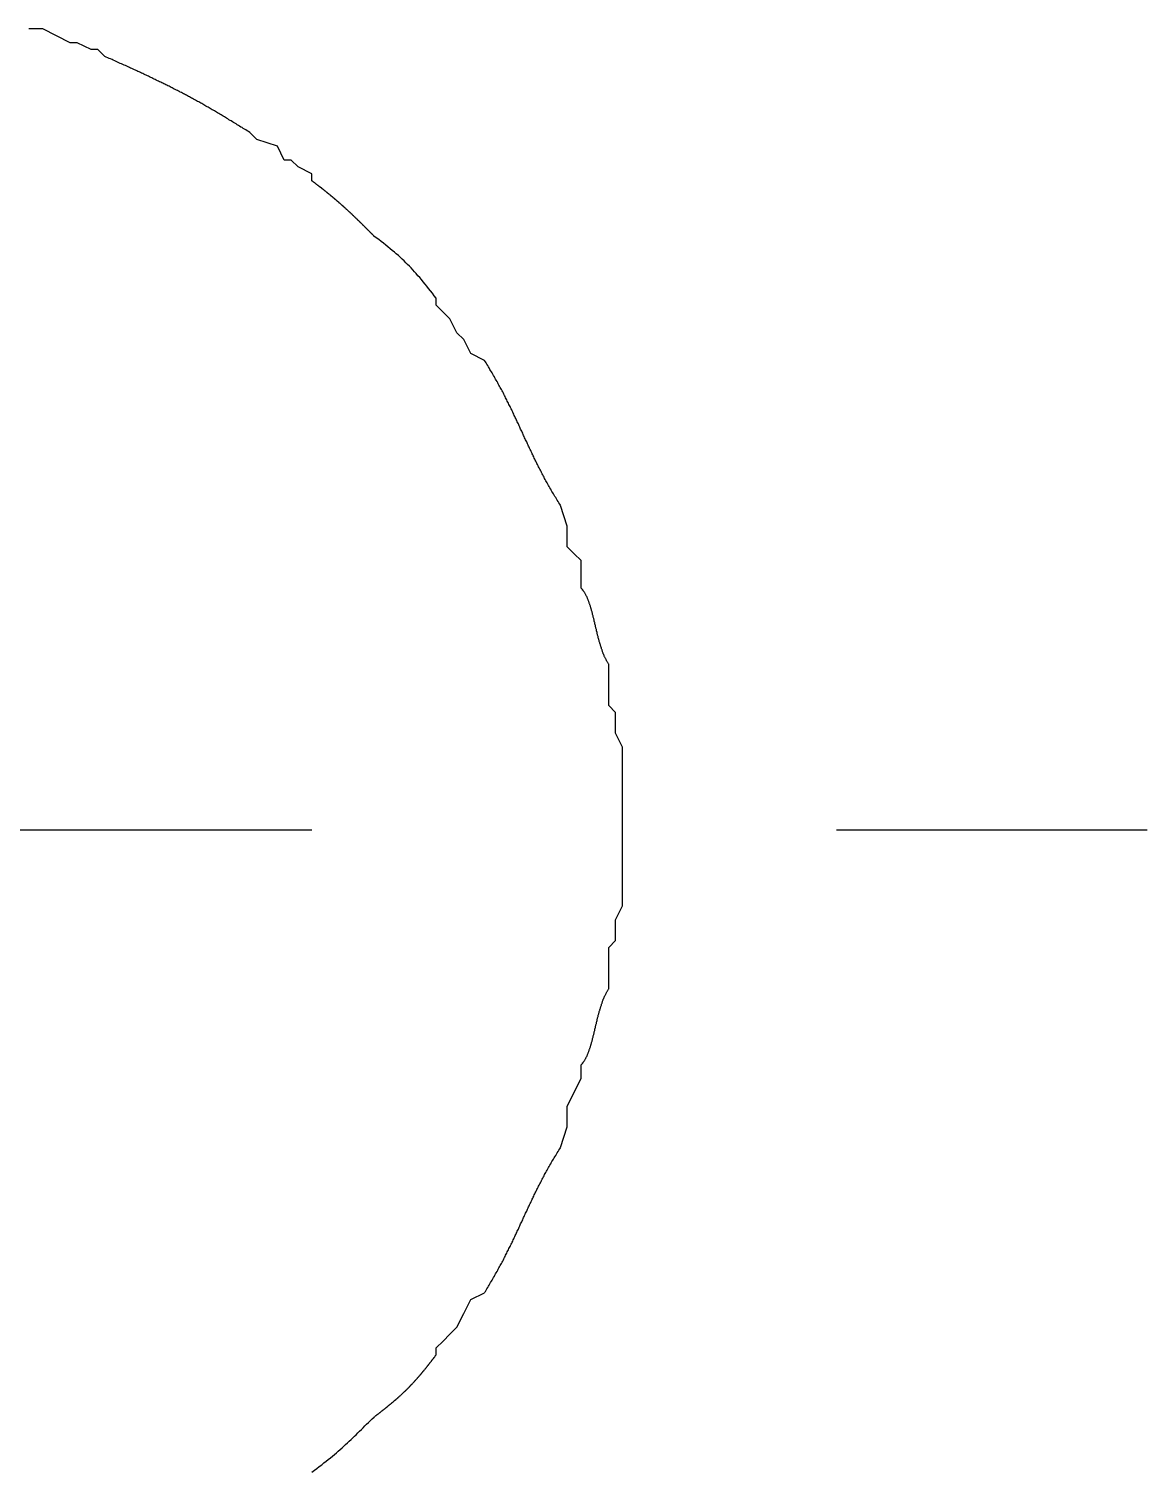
# Model space of a CAD drawing. Extents: x 36 to 568, y 6 to 800.
# Drawn here: x 322.79 to 328.15, y 577.08 to 583.99 of the extents above; entities that cross this region are included whole.
import ezdxf

# ---------------------------------------------------------------- set-up
doc = ezdxf.new("R2010")
doc.units = 0
doc.layers.get('0').update_dxf_attribs({"linetype": 'CONTINUOUS'})

msp = doc.modelspace()

# ---------------------------------------------------------------- linework, layer by layer
at = {"color": 7, "linetype": 'CONTINUOUS'}
for p, q in [((321.6346, 580.153), (324.1486, 580.153)), ((326.6627, 580.153), (328.1513, 580.153))]:
    msp.add_line(p, q, dxfattribs=at)
for points in [[(323.1562, 583.8579), (323.1232, 583.891), (323.0901, 583.891), (323.0239, 583.924), (322.9908, 583.924), (322.9247, 583.9571), (322.8585, 583.9902), (322.7924, 583.9902)], [(324.1486, 583.2625), (324.1486, 583.2955), (324.0825, 583.3286), (324.0494, 583.3617), (324.0163, 583.3617), (323.9832, 583.4279), (323.884, 583.4609), (323.8509, 583.494)], [(324.9756, 582.4024), (324.9095, 582.4355), (324.8764, 582.5016), (324.8433, 582.5347), (324.8102, 582.6009), (324.7772, 582.6339), (324.7441, 582.667), (324.7441, 582.7001)], [(325.4387, 581.3107), (325.4387, 581.3769), (325.4387, 581.4431), (325.4057, 581.4761), (325.3726, 581.5092), (325.3726, 581.5423), (325.3726, 581.6085), (325.3395, 581.7077)], [(325.5711, 579.3921), (325.5711, 579.4252), (325.5711, 579.4914), (325.5711, 579.5906), (325.6041, 579.6237), (325.6041, 579.7229), (325.6372, 579.7891), (325.6372, 580.1199), (325.6372, 580.186), (325.6372, 580.2191), (325.6372, 580.5499), (325.6041, 580.6161), (325.6041, 580.7153), (325.5711, 580.7484), (325.5711, 580.8476), (325.5711, 580.9138), (325.5711, 580.9469)], [(325.3395, 578.6313), (325.3726, 578.7305), (325.3726, 578.7967), (325.3726, 578.8298), (325.4387, 578.9621), (325.4387, 579.0282)], [(324.7441, 577.6389), (324.7441, 577.672), (324.7772, 577.7051), (324.8102, 577.7381), (324.8433, 577.7712), (324.8764, 577.8374), (324.9095, 577.9035), (324.9756, 577.9366)]]:
    msp.add_lwpolyline(points, dxfattribs=at)
at = {"color": 7}
for points in [[(323.851, 583.494, 0), (323.845, 583.498, 0), (323.839, 583.502, 0), (323.832, 583.506, 0), (323.826, 583.509, 0), (323.82, 583.513, 0), (323.814, 583.517, 0), (323.808, 583.52, 0), (323.802, 583.524, 0), (323.797, 583.528, 0), (323.791, 583.531, 0), (323.785, 583.535, 0), (323.779, 583.538, 0), (323.773, 583.542, 0), (323.768, 583.545, 0), (323.762, 583.549, 0), (323.757, 583.552, 0), (323.751, 583.555, 0), (323.746, 583.559, 0), (323.74, 583.562, 0), (323.735, 583.565, 0), (323.729, 583.569, 0), (323.724, 583.572, 0), (323.718, 583.575, 0), (323.713, 583.578, 0), (323.708, 583.581, 0), (323.702, 583.585, 0), (323.697, 583.588, 0), (323.692, 583.591, 0), (323.687, 583.594, 0), (323.682, 583.597, 0), (323.676, 583.6, 0), (323.671, 583.603, 0), (323.666, 583.606, 0), (323.661, 583.609, 0), (323.656, 583.612, 0), (323.651, 583.615, 0), (323.646, 583.617, 0), (323.641, 583.62, 0), (323.636, 583.623, 0), (323.631, 583.626, 0), (323.626, 583.629, 0), (323.621, 583.632, 0), (323.616, 583.634, 0), (323.611, 583.637, 0), (323.606, 583.64, 0), (323.601, 583.643, 0), (323.596, 583.645, 0), (323.591, 583.648, 0), (323.587, 583.651, 0), (323.582, 583.653, 0), (323.577, 583.656, 0), (323.572, 583.659, 0), (323.567, 583.661, 0), (323.562, 583.664, 0), (323.557, 583.666, 0), (323.553, 583.669, 0), (323.548, 583.672, 0), (323.543, 583.674, 0), (323.538, 583.677, 0), (323.533, 583.679, 0), (323.528, 583.682, 0), (323.523, 583.685, 0), (323.518, 583.687, 0), (323.514, 583.69, 0), (323.509, 583.692, 0), (323.504, 583.695, 0), (323.499, 583.697, 0), (323.494, 583.7, 0), (323.489, 583.702, 0), (323.484, 583.705, 0), (323.479, 583.707, 0), (323.474, 583.71, 0), (323.469, 583.712, 0), (323.464, 583.715, 0), (323.459, 583.717, 0), (323.454, 583.72, 0), (323.449, 583.722, 0), (323.444, 583.725, 0), (323.439, 583.727, 0), (323.434, 583.73, 0), (323.429, 583.732, 0), (323.424, 583.735, 0), (323.419, 583.737, 0), (323.413, 583.74, 0), (323.408, 583.742, 0), (323.403, 583.745, 0), (323.398, 583.747, 0), (323.392, 583.75, 0), (323.387, 583.752, 0), (323.382, 583.755, 0), (323.376, 583.758, 0), (323.371, 583.76, 0), (323.366, 583.763, 0), (323.36, 583.765, 0), (323.355, 583.768, 0), (323.349, 583.77, 0), (323.343, 583.773, 0), (323.338, 583.776, 0), (323.332, 583.778, 0), (323.327, 583.781, 0), (323.321, 583.784, 0), (323.315, 583.786, 0), (323.309, 583.789, 0), (323.303, 583.792, 0), (323.298, 583.794, 0), (323.292, 583.797, 0), (323.286, 583.8, 0), (323.28, 583.802, 0), (323.274, 583.805, 0), (323.268, 583.808, 0), (323.261, 583.811, 0), (323.255, 583.814, 0), (323.249, 583.816, 0), (323.243, 583.819, 0), (323.236, 583.822, 0), (323.23, 583.825, 0), (323.224, 583.828, 0), (323.217, 583.831, 0), (323.211, 583.834, 0), (323.204, 583.837, 0), (323.197, 583.84, 0), (323.191, 583.843, 0), (323.184, 583.846, 0), (323.177, 583.849, 0), (323.17, 583.852, 0), (323.163, 583.855, 0), (323.156, 583.858, 0)], [(324.744, 582.7, 0), (324.735, 582.712, 0), (324.726, 582.724, 0), (324.717, 582.736, 0), (324.708, 582.747, 0), (324.699, 582.758, 0), (324.691, 582.768, 0), (324.682, 582.779, 0), (324.674, 582.789, 0), (324.666, 582.799, 0), (324.657, 582.808, 0), (324.649, 582.818, 0), (324.641, 582.827, 0), (324.632, 582.836, 0), (324.624, 582.845, 0), (324.616, 582.853, 0), (324.607, 582.862, 0), (324.598, 582.87, 0), (324.59, 582.879, 0), (324.581, 582.887, 0), (324.572, 582.896, 0), (324.563, 582.904, 0), (324.553, 582.912, 0), (324.544, 582.92, 0), (324.534, 582.929, 0), (324.524, 582.937, 0), (324.513, 582.946, 0), (324.503, 582.954, 0), (324.492, 582.963, 0), (324.481, 582.972, 0), (324.469, 582.981, 0), (324.457, 582.99, 0), (324.446, 582.998, 0), (324.445, 582.999, 0), (324.444, 583.001, 0), (324.442, 583.002, 0), (324.441, 583.003, 0), (324.44, 583.005, 0), (324.438, 583.006, 0), (324.437, 583.007, 0), (324.436, 583.009, 0), (324.434, 583.01, 0), (324.433, 583.011, 0), (324.432, 583.012, 0), (324.43, 583.014, 0), (324.429, 583.015, 0), (324.428, 583.016, 0), (324.427, 583.018, 0), (324.425, 583.019, 0), (324.424, 583.02, 0), (324.423, 583.021, 0), (324.422, 583.023, 0), (324.42, 583.024, 0), (324.419, 583.025, 0), (324.418, 583.026, 0), (324.416, 583.028, 0), (324.415, 583.029, 0), (324.414, 583.03, 0), (324.413, 583.031, 0), (324.411, 583.033, 0), (324.41, 583.034, 0), (324.409, 583.035, 0), (324.408, 583.036, 0), (324.406, 583.038, 0), (324.405, 583.039, 0), (324.404, 583.04, 0), (324.403, 583.041, 0), (324.402, 583.042, 0), (324.4, 583.044, 0), (324.399, 583.045, 0), (324.398, 583.046, 0), (324.397, 583.047, 0), (324.395, 583.049, 0), (324.394, 583.05, 0), (324.393, 583.051, 0), (324.392, 583.052, 0), (324.391, 583.053, 0), (324.389, 583.055, 0), (324.388, 583.056, 0), (324.387, 583.057, 0), (324.386, 583.058, 0), (324.385, 583.059, 0), (324.383, 583.06, 0), (324.382, 583.062, 0), (324.381, 583.063, 0), (324.38, 583.064, 0), (324.379, 583.065, 0), (324.377, 583.066, 0), (324.376, 583.067, 0), (324.375, 583.069, 0), (324.374, 583.07, 0), (324.373, 583.071, 0), (324.371, 583.072, 0), (324.37, 583.073, 0), (324.369, 583.074, 0), (324.368, 583.076, 0), (324.367, 583.077, 0), (324.365, 583.078, 0), (324.364, 583.079, 0), (324.363, 583.08, 0), (324.362, 583.081, 0), (324.361, 583.082, 0), (324.36, 583.084, 0), (324.358, 583.085, 0), (324.357, 583.086, 0), (324.356, 583.087, 0), (324.355, 583.088, 0), (324.354, 583.089, 0), (324.352, 583.09, 0), (324.351, 583.092, 0), (324.35, 583.093, 0), (324.349, 583.094, 0), (324.348, 583.095, 0), (324.346, 583.096, 0), (324.345, 583.097, 0), (324.344, 583.098, 0), (324.343, 583.1, 0), (324.342, 583.101, 0), (324.341, 583.102, 0), (324.339, 583.103, 0), (324.338, 583.104, 0), (324.337, 583.105, 0), (324.336, 583.106, 0), (324.335, 583.107, 0), (324.333, 583.108, 0), (324.332, 583.11, 0), (324.331, 583.111, 0), (324.33, 583.112, 0), (324.329, 583.113, 0), (324.327, 583.114, 0), (324.326, 583.115, 0), (324.325, 583.116, 0), (324.324, 583.117, 0), (324.323, 583.119, 0), (324.321, 583.12, 0), (324.32, 583.121, 0), (324.319, 583.122, 0), (324.318, 583.123, 0), (324.317, 583.124, 0), (324.315, 583.125, 0), (324.314, 583.126, 0), (324.313, 583.127, 0), (324.312, 583.129, 0), (324.31, 583.13, 0), (324.309, 583.131, 0), (324.308, 583.132, 0), (324.307, 583.133, 0), (324.306, 583.134, 0), (324.304, 583.135, 0), (324.303, 583.136, 0), (324.302, 583.137, 0), (324.301, 583.139, 0), (324.299, 583.14, 0), (324.298, 583.141, 0), (324.297, 583.142, 0), (324.296, 583.143, 0), (324.294, 583.144, 0), (324.293, 583.145, 0), (324.292, 583.146, 0), (324.291, 583.147, 0), (324.289, 583.149, 0), (324.288, 583.15, 0), (324.287, 583.151, 0), (324.286, 583.152, 0), (324.284, 583.153, 0), (324.283, 583.154, 0), (324.282, 583.155, 0), (324.28, 583.156, 0), (324.279, 583.158, 0), (324.278, 583.159, 0), (324.277, 583.16, 0), (324.275, 583.161, 0), (324.274, 583.162, 0), (324.273, 583.163, 0), (324.271, 583.164, 0), (324.27, 583.165, 0), (324.269, 583.167, 0), (324.267, 583.168, 0), (324.266, 583.169, 0), (324.265, 583.17, 0), (324.263, 583.171, 0), (324.262, 583.172, 0), (324.261, 583.173, 0), (324.259, 583.174, 0), (324.258, 583.176, 0), (324.257, 583.177, 0), (324.255, 583.178, 0), (324.254, 583.179, 0), (324.253, 583.18, 0), (324.251, 583.181, 0), (324.25, 583.183, 0), (324.249, 583.184, 0), (324.247, 583.185, 0), (324.246, 583.186, 0), (324.244, 583.187, 0), (324.243, 583.188, 0), (324.242, 583.189, 0), (324.24, 583.191, 0), (324.239, 583.192, 0), (324.237, 583.193, 0), (324.236, 583.194, 0), (324.234, 583.195, 0), (324.233, 583.196, 0), (324.232, 583.198, 0), (324.23, 583.199, 0), (324.229, 583.2, 0), (324.227, 583.201, 0), (324.226, 583.202, 0), (324.224, 583.204, 0), (324.223, 583.205, 0), (324.221, 583.206, 0), (324.22, 583.207, 0), (324.218, 583.208, 0), (324.217, 583.209, 0), (324.215, 583.211, 0), (324.214, 583.212, 0), (324.212, 583.213, 0), (324.211, 583.214, 0), (324.209, 583.216, 0), (324.208, 583.217, 0), (324.206, 583.218, 0), (324.205, 583.219, 0), (324.203, 583.22, 0), (324.202, 583.222, 0), (324.2, 583.223, 0), (324.199, 583.224, 0), (324.197, 583.225, 0), (324.196, 583.227, 0), (324.194, 583.228, 0), (324.192, 583.229, 0), (324.191, 583.23, 0), (324.189, 583.231, 0), (324.188, 583.233, 0), (324.186, 583.234, 0), (324.184, 583.235, 0), (324.183, 583.237, 0), (324.181, 583.238, 0), (324.179, 583.239, 0), (324.178, 583.24, 0), (324.176, 583.242, 0), (324.174, 583.243, 0), (324.173, 583.244, 0), (324.171, 583.245, 0), (324.169, 583.247, 0), (324.168, 583.248, 0), (324.166, 583.249, 0), (324.164, 583.251, 0), (324.163, 583.252, 0), (324.161, 583.253, 0), (324.159, 583.255, 0), (324.157, 583.256, 0), (324.156, 583.257, 0), (324.154, 583.258, 0), (324.152, 583.26, 0), (324.15, 583.261, 0), (324.149, 583.262, 0)], [(325.34, 581.708, 0), (325.336, 581.714, 0), (325.332, 581.72, 0), (325.328, 581.726, 0), (325.324, 581.732, 0), (325.321, 581.739, 0), (325.317, 581.745, 0), (325.313, 581.751, 0), (325.31, 581.757, 0), (325.306, 581.763, 0), (325.303, 581.768, 0), (325.299, 581.774, 0), (325.296, 581.78, 0), (325.293, 581.786, 0), (325.289, 581.792, 0), (325.286, 581.798, 0), (325.283, 581.803, 0), (325.28, 581.809, 0), (325.276, 581.815, 0), (325.273, 581.82, 0), (325.27, 581.826, 0), (325.267, 581.832, 0), (325.264, 581.837, 0), (325.261, 581.843, 0), (325.258, 581.848, 0), (325.255, 581.854, 0), (325.252, 581.859, 0), (325.249, 581.865, 0), (325.247, 581.87, 0), (325.244, 581.876, 0), (325.241, 581.881, 0), (325.238, 581.887, 0), (325.235, 581.892, 0), (325.233, 581.897, 0), (325.23, 581.903, 0), (325.227, 581.908, 0), (325.225, 581.913, 0), (325.222, 581.919, 0), (325.219, 581.924, 0), (325.217, 581.929, 0), (325.214, 581.934, 0), (325.212, 581.94, 0), (325.209, 581.945, 0), (325.207, 581.95, 0), (325.204, 581.955, 0), (325.202, 581.96, 0), (325.199, 581.966, 0), (325.197, 581.971, 0), (325.194, 581.976, 0), (325.192, 581.981, 0), (325.19, 581.986, 0), (325.187, 581.991, 0), (325.185, 581.996, 0), (325.182, 582.002, 0), (325.18, 582.007, 0), (325.178, 582.012, 0), (325.175, 582.017, 0), (325.173, 582.022, 0), (325.17, 582.027, 0), (325.168, 582.032, 0), (325.166, 582.037, 0), (325.163, 582.042, 0), (325.161, 582.047, 0), (325.159, 582.053, 0), (325.156, 582.058, 0), (325.154, 582.063, 0), (325.152, 582.068, 0), (325.149, 582.073, 0), (325.147, 582.078, 0), (325.145, 582.083, 0), (325.142, 582.088, 0), (325.14, 582.093, 0), (325.138, 582.098, 0), (325.135, 582.103, 0), (325.133, 582.108, 0), (325.13, 582.114, 0), (325.128, 582.119, 0), (325.126, 582.124, 0), (325.123, 582.129, 0), (325.121, 582.134, 0), (325.118, 582.139, 0), (325.116, 582.144, 0), (325.113, 582.15, 0), (325.111, 582.155, 0), (325.108, 582.16, 0), (325.106, 582.165, 0), (325.103, 582.17, 0), (325.101, 582.176, 0), (325.098, 582.181, 0), (325.096, 582.186, 0), (325.093, 582.191, 0), (325.09, 582.197, 0), (325.088, 582.202, 0), (325.085, 582.207, 0), (325.082, 582.213, 0), (325.08, 582.218, 0), (325.077, 582.223, 0), (325.074, 582.229, 0), (325.071, 582.234, 0), (325.069, 582.24, 0), (325.066, 582.245, 0), (325.063, 582.251, 0), (325.06, 582.256, 0), (325.057, 582.262, 0), (325.054, 582.267, 0), (325.051, 582.273, 0), (325.048, 582.278, 0), (325.045, 582.284, 0), (325.042, 582.29, 0), (325.039, 582.295, 0), (325.036, 582.301, 0), (325.032, 582.307, 0), (325.029, 582.312, 0), (325.026, 582.318, 0), (325.023, 582.324, 0), (325.019, 582.33, 0), (325.016, 582.336, 0), (325.012, 582.342, 0), (325.009, 582.348, 0), (325.005, 582.354, 0), (325.002, 582.359, 0), (324.998, 582.366, 0), (324.995, 582.372, 0), (324.991, 582.378, 0), (324.987, 582.384, 0), (324.983, 582.39, 0), (324.98, 582.396, 0), (324.976, 582.402, 0)], [(325.571, 580.947, 0), (325.57, 580.949, 0), (325.568, 580.952, 0), (325.566, 580.954, 0), (325.565, 580.957, 0), (325.564, 580.959, 0), (325.562, 580.962, 0), (325.561, 580.964, 0), (325.559, 580.967, 0), (325.558, 580.969, 0), (325.557, 580.972, 0), (325.555, 580.975, 0), (325.554, 580.977, 0), (325.553, 580.98, 0), (325.551, 580.983, 0), (325.55, 580.986, 0), (325.549, 580.989, 0), (325.548, 580.992, 0), (325.547, 580.994, 0), (325.545, 580.997, 0), (325.544, 581, 0), (325.543, 581.003, 0), (325.542, 581.006, 0), (325.541, 581.009, 0), (325.54, 581.012, 0), (325.539, 581.015, 0), (325.538, 581.018, 0), (325.537, 581.021, 0), (325.536, 581.024, 0), (325.535, 581.028, 0), (325.534, 581.031, 0), (325.533, 581.034, 0), (325.532, 581.037, 0), (325.531, 581.04, 0), (325.53, 581.043, 0), (325.529, 581.047, 0), (325.528, 581.05, 0), (325.527, 581.053, 0), (325.526, 581.056, 0), (325.525, 581.06, 0), (325.524, 581.063, 0), (325.523, 581.066, 0), (325.522, 581.07, 0), (325.521, 581.073, 0), (325.521, 581.076, 0), (325.52, 581.079, 0), (325.519, 581.083, 0), (325.518, 581.086, 0), (325.517, 581.089, 0), (325.516, 581.093, 0), (325.516, 581.096, 0), (325.515, 581.099, 0), (325.514, 581.103, 0), (325.513, 581.106, 0), (325.512, 581.109, 0), (325.512, 581.113, 0), (325.511, 581.116, 0), (325.51, 581.12, 0), (325.509, 581.123, 0), (325.508, 581.126, 0), (325.508, 581.13, 0), (325.507, 581.133, 0), (325.506, 581.136, 0), (325.505, 581.14, 0), (325.505, 581.143, 0), (325.504, 581.146, 0), (325.503, 581.149, 0), (325.502, 581.153, 0), (325.501, 581.156, 0), (325.501, 581.159, 0), (325.5, 581.163, 0), (325.499, 581.166, 0), (325.498, 581.169, 0), (325.497, 581.172, 0), (325.497, 581.176, 0), (325.496, 581.179, 0), (325.495, 581.182, 0), (325.494, 581.185, 0), (325.493, 581.188, 0), (325.493, 581.192, 0), (325.492, 581.195, 0), (325.491, 581.198, 0), (325.49, 581.201, 0), (325.489, 581.204, 0), (325.488, 581.207, 0), (325.487, 581.21, 0), (325.487, 581.213, 0), (325.486, 581.216, 0), (325.485, 581.219, 0), (325.484, 581.222, 0), (325.483, 581.225, 0), (325.482, 581.228, 0), (325.481, 581.231, 0), (325.48, 581.234, 0), (325.479, 581.236, 0), (325.478, 581.239, 0), (325.477, 581.242, 0), (325.476, 581.245, 0), (325.475, 581.247, 0), (325.474, 581.25, 0), (325.473, 581.253, 0), (325.472, 581.255, 0), (325.471, 581.258, 0), (325.47, 581.261, 0), (325.469, 581.263, 0), (325.468, 581.266, 0), (325.467, 581.268, 0), (325.466, 581.271, 0), (325.464, 581.273, 0), (325.463, 581.275, 0), (325.462, 581.278, 0), (325.461, 581.28, 0), (325.46, 581.282, 0), (325.458, 581.284, 0), (325.457, 581.287, 0), (325.456, 581.289, 0), (325.455, 581.291, 0), (325.453, 581.293, 0), (325.452, 581.295, 0), (325.45, 581.297, 0), (325.449, 581.299, 0), (325.448, 581.301, 0), (325.446, 581.302, 0), (325.445, 581.304, 0), (325.443, 581.306, 0), (325.442, 581.308, 0), (325.44, 581.309, 0), (325.439, 581.311, 0)], [(325.439, 579.028, 0), (325.44, 579.03, 0), (325.442, 579.031, 0), (325.443, 579.033, 0), (325.445, 579.035, 0), (325.446, 579.037, 0), (325.448, 579.038, 0), (325.449, 579.04, 0), (325.45, 579.042, 0), (325.452, 579.044, 0), (325.453, 579.046, 0), (325.455, 579.048, 0), (325.456, 579.05, 0), (325.457, 579.052, 0), (325.458, 579.055, 0), (325.46, 579.057, 0), (325.461, 579.059, 0), (325.462, 579.061, 0), (325.463, 579.064, 0), (325.464, 579.066, 0), (325.466, 579.068, 0), (325.467, 579.071, 0), (325.468, 579.073, 0), (325.469, 579.076, 0), (325.47, 579.078, 0), (325.471, 579.081, 0), (325.472, 579.084, 0), (325.473, 579.086, 0), (325.474, 579.089, 0), (325.475, 579.092, 0), (325.476, 579.094, 0), (325.477, 579.097, 0), (325.478, 579.1, 0), (325.479, 579.103, 0), (325.48, 579.105, 0), (325.481, 579.108, 0), (325.482, 579.111, 0), (325.483, 579.114, 0), (325.484, 579.117, 0), (325.485, 579.12, 0), (325.486, 579.123, 0), (325.487, 579.126, 0), (325.487, 579.129, 0), (325.488, 579.132, 0), (325.489, 579.135, 0), (325.49, 579.138, 0), (325.491, 579.141, 0), (325.492, 579.144, 0), (325.493, 579.147, 0), (325.493, 579.151, 0), (325.494, 579.154, 0), (325.495, 579.157, 0), (325.496, 579.16, 0), (325.497, 579.163, 0), (325.497, 579.167, 0), (325.498, 579.17, 0), (325.499, 579.173, 0), (325.5, 579.176, 0), (325.501, 579.18, 0), (325.501, 579.183, 0), (325.502, 579.186, 0), (325.503, 579.189, 0), (325.504, 579.193, 0), (325.505, 579.196, 0), (325.505, 579.199, 0), (325.506, 579.203, 0), (325.507, 579.206, 0), (325.508, 579.209, 0), (325.508, 579.213, 0), (325.509, 579.216, 0), (325.51, 579.219, 0), (325.511, 579.223, 0), (325.512, 579.226, 0), (325.512, 579.23, 0), (325.513, 579.233, 0), (325.514, 579.236, 0), (325.515, 579.24, 0), (325.516, 579.243, 0), (325.516, 579.246, 0), (325.517, 579.25, 0), (325.518, 579.253, 0), (325.519, 579.256, 0), (325.52, 579.26, 0), (325.521, 579.263, 0), (325.521, 579.266, 0), (325.522, 579.269, 0), (325.523, 579.273, 0), (325.524, 579.276, 0), (325.525, 579.279, 0), (325.526, 579.283, 0), (325.527, 579.286, 0), (325.528, 579.289, 0), (325.529, 579.292, 0), (325.53, 579.296, 0), (325.531, 579.299, 0), (325.532, 579.302, 0), (325.533, 579.305, 0), (325.534, 579.308, 0), (325.535, 579.311, 0), (325.536, 579.314, 0), (325.537, 579.318, 0), (325.538, 579.321, 0), (325.539, 579.324, 0), (325.54, 579.327, 0), (325.541, 579.33, 0), (325.542, 579.333, 0), (325.543, 579.336, 0), (325.544, 579.339, 0), (325.545, 579.342, 0), (325.547, 579.345, 0), (325.548, 579.347, 0), (325.549, 579.35, 0), (325.55, 579.353, 0), (325.551, 579.356, 0), (325.553, 579.359, 0), (325.554, 579.362, 0), (325.555, 579.364, 0), (325.557, 579.367, 0), (325.558, 579.37, 0), (325.559, 579.372, 0), (325.561, 579.375, 0), (325.562, 579.377, 0), (325.564, 579.38, 0), (325.565, 579.382, 0), (325.566, 579.385, 0), (325.568, 579.387, 0), (325.57, 579.39, 0), (325.571, 579.392, 0)], [(324.976, 577.937, 0), (324.98, 577.943, 0), (324.983, 577.949, 0), (324.987, 577.955, 0), (324.991, 577.961, 0), (324.995, 577.967, 0), (324.998, 577.973, 0), (325.002, 577.979, 0), (325.005, 577.985, 0), (325.009, 577.991, 0), (325.012, 577.997, 0), (325.016, 578.003, 0), (325.019, 578.009, 0), (325.023, 578.015, 0), (325.026, 578.021, 0), (325.029, 578.027, 0), (325.032, 578.032, 0), (325.036, 578.038, 0), (325.039, 578.044, 0), (325.042, 578.049, 0), (325.045, 578.055, 0), (325.048, 578.061, 0), (325.051, 578.066, 0), (325.054, 578.072, 0), (325.057, 578.077, 0), (325.06, 578.083, 0), (325.063, 578.088, 0), (325.066, 578.094, 0), (325.069, 578.099, 0), (325.071, 578.105, 0), (325.074, 578.11, 0), (325.077, 578.116, 0), (325.08, 578.121, 0), (325.082, 578.126, 0), (325.085, 578.132, 0), (325.088, 578.137, 0), (325.09, 578.142, 0), (325.093, 578.148, 0), (325.096, 578.153, 0), (325.098, 578.158, 0), (325.101, 578.163, 0), (325.103, 578.169, 0), (325.106, 578.174, 0), (325.108, 578.179, 0), (325.111, 578.184, 0), (325.113, 578.189, 0), (325.116, 578.195, 0), (325.118, 578.2, 0), (325.121, 578.205, 0), (325.123, 578.21, 0), (325.126, 578.215, 0), (325.128, 578.22, 0), (325.13, 578.225, 0), (325.133, 578.231, 0), (325.135, 578.236, 0), (325.138, 578.241, 0), (325.14, 578.246, 0), (325.142, 578.251, 0), (325.145, 578.256, 0), (325.147, 578.261, 0), (325.149, 578.266, 0), (325.152, 578.271, 0), (325.154, 578.276, 0), (325.156, 578.281, 0), (325.159, 578.286, 0), (325.161, 578.292, 0), (325.163, 578.297, 0), (325.166, 578.302, 0), (325.168, 578.307, 0), (325.17, 578.312, 0), (325.173, 578.317, 0), (325.175, 578.322, 0), (325.178, 578.327, 0), (325.18, 578.332, 0), (325.182, 578.337, 0), (325.185, 578.343, 0), (325.187, 578.348, 0), (325.19, 578.353, 0), (325.192, 578.358, 0), (325.194, 578.363, 0), (325.197, 578.368, 0), (325.199, 578.373, 0), (325.202, 578.379, 0), (325.204, 578.384, 0), (325.207, 578.389, 0), (325.209, 578.394, 0), (325.212, 578.399, 0), (325.214, 578.405, 0), (325.217, 578.41, 0), (325.219, 578.415, 0), (325.222, 578.42, 0), (325.225, 578.426, 0), (325.227, 578.431, 0), (325.23, 578.436, 0), (325.233, 578.442, 0), (325.235, 578.447, 0), (325.238, 578.452, 0), (325.241, 578.458, 0), (325.244, 578.463, 0), (325.247, 578.469, 0), (325.249, 578.474, 0), (325.252, 578.48, 0), (325.255, 578.485, 0), (325.258, 578.491, 0), (325.261, 578.496, 0), (325.264, 578.502, 0), (325.267, 578.507, 0), (325.27, 578.513, 0), (325.273, 578.519, 0), (325.276, 578.524, 0), (325.28, 578.53, 0), (325.283, 578.536, 0), (325.286, 578.541, 0), (325.289, 578.547, 0), (325.293, 578.553, 0), (325.296, 578.559, 0), (325.299, 578.565, 0), (325.303, 578.571, 0), (325.306, 578.576, 0), (325.31, 578.582, 0), (325.313, 578.588, 0), (325.317, 578.594, 0), (325.321, 578.6, 0), (325.324, 578.607, 0), (325.328, 578.613, 0), (325.332, 578.619, 0), (325.336, 578.625, 0), (325.34, 578.631, 0)], [(324.149, 577.077, 0), (324.161, 577.086, 0), (324.173, 577.095, 0), (324.184, 577.104, 0), (324.196, 577.112, 0), (324.206, 577.121, 0), (324.217, 577.13, 0), (324.227, 577.138, 0), (324.237, 577.146, 0), (324.247, 577.154, 0), (324.257, 577.162, 0), (324.266, 577.17, 0), (324.275, 577.178, 0), (324.284, 577.186, 0), (324.293, 577.194, 0), (324.302, 577.202, 0), (324.31, 577.209, 0), (324.319, 577.217, 0), (324.327, 577.225, 0), (324.336, 577.233, 0), (324.344, 577.241, 0), (324.352, 577.249, 0), (324.361, 577.256, 0), (324.369, 577.265, 0), (324.377, 577.273, 0), (324.386, 577.281, 0), (324.394, 577.289, 0), (324.403, 577.298, 0), (324.411, 577.306, 0), (324.42, 577.315, 0), (324.429, 577.324, 0), (324.438, 577.333, 0), (324.447, 577.341, 0), (324.448, 577.343, 0), (324.45, 577.344, 0), (324.452, 577.345, 0), (324.454, 577.347, 0), (324.455, 577.348, 0), (324.457, 577.349, 0), (324.459, 577.351, 0), (324.461, 577.352, 0), (324.462, 577.353, 0), (324.464, 577.354, 0), (324.466, 577.356, 0), (324.467, 577.357, 0), (324.469, 577.358, 0), (324.471, 577.36, 0), (324.472, 577.361, 0), (324.474, 577.362, 0), (324.476, 577.363, 0), (324.477, 577.365, 0), (324.479, 577.366, 0), (324.481, 577.367, 0), (324.482, 577.369, 0), (324.484, 577.37, 0), (324.485, 577.371, 0), (324.487, 577.372, 0), (324.489, 577.374, 0), (324.49, 577.375, 0), (324.492, 577.376, 0), (324.493, 577.377, 0), (324.495, 577.379, 0), (324.497, 577.38, 0), (324.498, 577.381, 0), (324.5, 577.382, 0), (324.501, 577.384, 0), (324.503, 577.385, 0), (324.504, 577.386, 0), (324.506, 577.387, 0), (324.507, 577.388, 0), (324.509, 577.39, 0), (324.51, 577.391, 0), (324.512, 577.392, 0), (324.513, 577.393, 0), (324.515, 577.395, 0), (324.516, 577.396, 0), (324.518, 577.397, 0), (324.519, 577.398, 0), (324.521, 577.399, 0), (324.522, 577.401, 0), (324.524, 577.402, 0), (324.525, 577.403, 0), (324.527, 577.404, 0), (324.528, 577.405, 0), (324.53, 577.407, 0), (324.531, 577.408, 0), (324.532, 577.409, 0), (324.534, 577.41, 0), (324.535, 577.411, 0), (324.537, 577.413, 0), (324.538, 577.414, 0), (324.539, 577.415, 0), (324.541, 577.416, 0), (324.542, 577.417, 0), (324.544, 577.419, 0), (324.545, 577.42, 0), (324.546, 577.421, 0), (324.548, 577.422, 0), (324.549, 577.423, 0), (324.551, 577.424, 0), (324.552, 577.426, 0), (324.553, 577.427, 0), (324.555, 577.428, 0), (324.556, 577.429, 0), (324.557, 577.43, 0), (324.559, 577.432, 0), (324.56, 577.433, 0), (324.561, 577.434, 0), (324.563, 577.435, 0), (324.564, 577.436, 0), (324.565, 577.438, 0), (324.567, 577.439, 0), (324.568, 577.44, 0), (324.569, 577.441, 0), (324.571, 577.442, 0), (324.572, 577.443, 0), (324.573, 577.445, 0), (324.574, 577.446, 0), (324.576, 577.447, 0), (324.577, 577.448, 0), (324.578, 577.449, 0), (324.58, 577.451, 0), (324.581, 577.452, 0), (324.582, 577.453, 0), (324.583, 577.454, 0), (324.585, 577.455, 0), (324.586, 577.457, 0), (324.587, 577.458, 0), (324.588, 577.459, 0), (324.59, 577.46, 0), (324.591, 577.461, 0), (324.592, 577.463, 0), (324.593, 577.464, 0), (324.595, 577.465, 0), (324.596, 577.466, 0), (324.597, 577.467, 0), (324.598, 577.469, 0), (324.6, 577.47, 0), (324.601, 577.471, 0), (324.602, 577.472, 0), (324.603, 577.473, 0), (324.605, 577.475, 0), (324.606, 577.476, 0), (324.607, 577.477, 0), (324.608, 577.478, 0), (324.61, 577.48, 0), (324.611, 577.481, 0), (324.612, 577.482, 0), (324.613, 577.483, 0), (324.614, 577.484, 0), (324.616, 577.486, 0), (324.617, 577.487, 0), (324.618, 577.488, 0), (324.619, 577.489, 0), (324.62, 577.491, 0), (324.622, 577.492, 0), (324.623, 577.493, 0), (324.624, 577.494, 0), (324.625, 577.496, 0), (324.626, 577.497, 0), (324.628, 577.498, 0), (324.629, 577.499, 0), (324.63, 577.501, 0), (324.631, 577.502, 0), (324.632, 577.503, 0), (324.634, 577.505, 0), (324.635, 577.506, 0), (324.636, 577.507, 0), (324.637, 577.508, 0), (324.638, 577.51, 0), (324.64, 577.511, 0), (324.641, 577.512, 0), (324.642, 577.514, 0), (324.643, 577.515, 0), (324.644, 577.516, 0), (324.646, 577.518, 0), (324.647, 577.519, 0), (324.648, 577.52, 0), (324.649, 577.521, 0), (324.65, 577.523, 0), (324.651, 577.524, 0), (324.653, 577.525, 0), (324.654, 577.527, 0), (324.655, 577.528, 0), (324.656, 577.529, 0), (324.657, 577.531, 0), (324.659, 577.532, 0), (324.66, 577.534, 0), (324.661, 577.535, 0), (324.662, 577.536, 0), (324.663, 577.538, 0), (324.665, 577.539, 0), (324.666, 577.54, 0), (324.667, 577.542, 0), (324.668, 577.543, 0), (324.669, 577.545, 0), (324.67, 577.546, 0), (324.672, 577.547, 0), (324.673, 577.549, 0), (324.674, 577.55, 0), (324.675, 577.552, 0), (324.676, 577.553, 0), (324.678, 577.554, 0), (324.679, 577.556, 0), (324.68, 577.557, 0), (324.681, 577.559, 0), (324.682, 577.56, 0), (324.684, 577.562, 0), (324.685, 577.563, 0), (324.686, 577.565, 0), (324.687, 577.566, 0), (324.688, 577.568, 0), (324.69, 577.569, 0), (324.691, 577.571, 0), (324.692, 577.572, 0), (324.693, 577.574, 0), (324.695, 577.575, 0), (324.696, 577.577, 0), (324.697, 577.578, 0), (324.698, 577.58, 0), (324.699, 577.581, 0), (324.701, 577.583, 0), (324.702, 577.584, 0), (324.703, 577.586, 0), (324.704, 577.587, 0), (324.706, 577.589, 0), (324.707, 577.59, 0), (324.708, 577.592, 0), (324.709, 577.594, 0), (324.711, 577.595, 0), (324.712, 577.597, 0), (324.713, 577.598, 0), (324.714, 577.6, 0), (324.716, 577.602, 0), (324.717, 577.603, 0), (324.718, 577.605, 0), (324.719, 577.606, 0), (324.721, 577.608, 0), (324.722, 577.61, 0), (324.723, 577.611, 0), (324.724, 577.613, 0), (324.726, 577.615, 0), (324.727, 577.616, 0), (324.728, 577.618, 0), (324.73, 577.62, 0), (324.731, 577.621, 0), (324.732, 577.623, 0), (324.734, 577.625, 0), (324.735, 577.627, 0), (324.736, 577.628, 0), (324.737, 577.63, 0), (324.739, 577.632, 0), (324.74, 577.634, 0), (324.741, 577.635, 0), (324.743, 577.637, 0), (324.744, 577.639, 0)]]:
    msp.add_polyline3d(points, dxfattribs=at)

doc.saveas('drawing.dxf')
